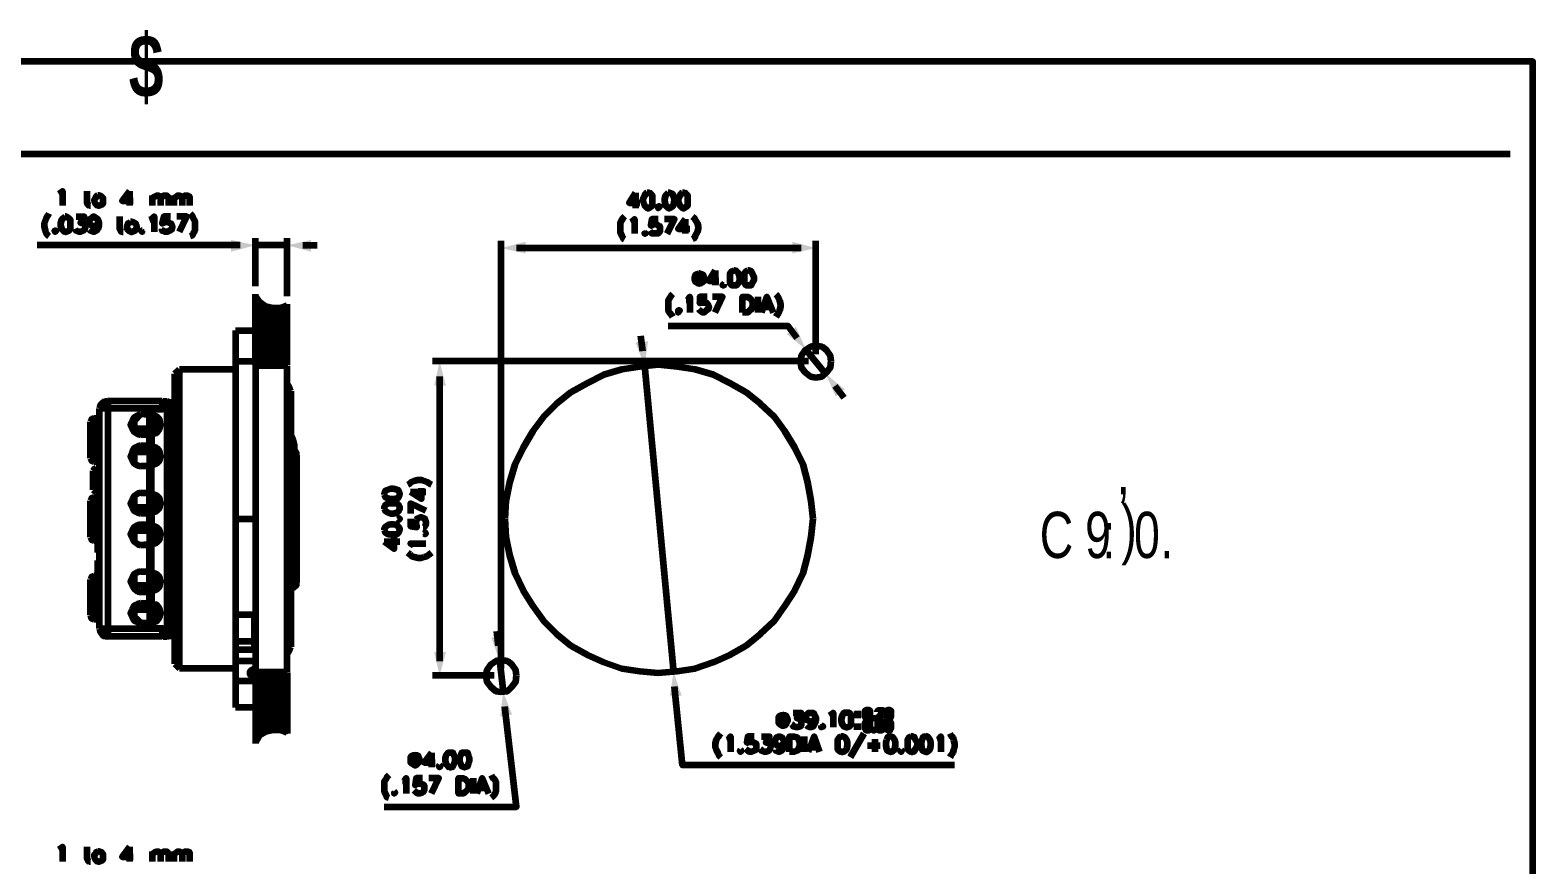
# Model space of a CAD drawing. Header units: inches. Extents: x 19 to 378, y -1 to 556.
# Drawn here: x 193.7 to 377.9, y 113.7 to 216.1 of the extents above; entities that cross this region are included whole.
import ezdxf

# ---------------------------------------------------------------- set-up
doc = ezdxf.new("R2010")
doc.units = ezdxf.units.IN
for name, color, linetype, lineweight in [('H', 7, 'CONTINUOUS', 100), ('P', 250, 'CONTINUOUS', 100), ('Text', 250, 'CONTINUOUS', 100)]:
    doc.layers.add(name, color=color, linetype=linetype, lineweight=lineweight)
doc.styles.get("Standard").update_dxf_attribs({"font": 'txt', "width": 0.75})

msp = doc.modelspace()

# ---------------------------------------------------------------- hatches: boundary and pattern name
at = {"layer": 'H', "linetype": 'CONTINUOUS'}
for points in [[(218.33, 190.33), (218.33, 188.89), (221.33, 189.67)], [(228.11, 188.89), (228.11, 190.33), (225.22, 189.67)], [(254.44, 188.67), (254.44, 190.11), (251.44, 189.33)], [(287.11, 190.11), (287.11, 188.67), (290, 189.33)], [(287.56, 179.67), (286.44, 178.78), (288.78, 176.89)], [(269.44, 177.89), (267.89, 177.78), (269, 174.89)], [(243.22, 172.44), (244.67, 172.44), (243.89, 175.44)], [(292.44, 171.11), (293.56, 172), (291.22, 173.89)], [(251.67, 141.78), (250.22, 141.56), (251.22, 138.78)], [(244.67, 139.78), (243.22, 139.78), (243.89, 136.89)], [(272.11, 134.33), (273.56, 134.44), (272.56, 137.33)], [(251.33, 131.89), (252.78, 132.11), (251.67, 134.89)]]:
    msp.add_hatch(color=0, dxfattribs=at).paths.add_polyline_path(points)

# ---------------------------------------------------------------- linework, layer by layer
at = {"layer": 'P', "color": 0, "linetype": 'CONTINUOUS'}
for points in [[(19, 30.89), (377.89, 30.89), (377.89, 212.22), (19, 212.22), (19, 30.89)], [(21.67, 200.89), (375.11, 200.89)], [(197.22, 196), (197.44, 196.11), (197.67, 196.33), (197.67, 194.56)], [(200.44, 195.78), (201, 195.78)], [(200.67, 196.33), (200.67, 194.89), (200.78, 194.67), (201, 194.56), (201.11, 194.56)], [(202, 195.78), (201.78, 195.67), (201.67, 195.44), (201.56, 195.22), (201.56, 195.11), (201.67, 194.78), (201.78, 194.67), (202, 194.56), (202.22, 194.56), (202.44, 194.67), (202.67, 194.78), (202.67, 195.11), (202.67, 195.22), (202.67, 195.44), (202.44, 195.67), (202.22, 195.78), (202, 195.78)], [(205.89, 196.33), (205, 195.11), (206.33, 195.11)], [(205.89, 196.33), (205.89, 194.56)], [(208.67, 195.78), (208.67, 194.56)], [(208.67, 195.44), (209, 195.67), (209.22, 195.78), (209.44, 195.78), (209.56, 195.67), (209.67, 195.44), (209.67, 194.56)], [(209.67, 195.44), (209.89, 195.67), (210.11, 195.78), (210.44, 195.78), (210.56, 195.67), (210.67, 195.44), (210.67, 194.56)], [(211.33, 195.78), (211.33, 194.56)], [(211.33, 195.44), (211.67, 195.67), (211.78, 195.78), (212, 195.78), (212.22, 195.67), (212.33, 195.44), (212.33, 194.56)], [(212.33, 195.44), (212.56, 195.67), (212.67, 195.78), (213, 195.78), (213.22, 195.67), (213.22, 195.44), (213.22, 194.56)], [(267.89, 196.11), (267.11, 194.89), (268.44, 194.89)], [(267.89, 196.11), (267.89, 194.22)], [(269.33, 196.11), (269.11, 196), (269, 195.78), (268.78, 195.33), (268.78, 195.11), (269, 194.56), (269.11, 194.44), (269.33, 194.22), (269.56, 194.22), (269.78, 194.44), (270, 194.56), (270, 195.11), (270, 195.33), (270, 195.78), (269.78, 196), (269.56, 196.11), (269.33, 196.11)], [(271.89, 196.11), (271.78, 196), (271.56, 195.78), (271.44, 195.33), (271.44, 195.11), (271.56, 194.56), (271.78, 194.44), (271.89, 194.22), (272.11, 194.22), (272.44, 194.44), (272.56, 194.56), (272.67, 195.11), (272.67, 195.33), (272.56, 195.78), (272.44, 196), (272.11, 196.11), (271.89, 196.11)], [(273.67, 196.11), (273.44, 196), (273.33, 195.78), (273.11, 195.33), (273.11, 195.11), (273.33, 194.56), (273.44, 194.44), (273.67, 194.22), (273.89, 194.22), (274.11, 194.44), (274.33, 194.56), (274.33, 195.11), (274.33, 195.33), (274.33, 195.78), (274.11, 196), (273.89, 196.11), (273.67, 196.11)], [(196, 193.56), (195.89, 193.33), (195.67, 193), (195.56, 192.67), (195.44, 192.33), (195.44, 192), (195.56, 191.44), (195.67, 191.11), (195.89, 190.89), (196, 190.78)], [(213.33, 193.56), (213.56, 193.33), (213.67, 193), (213.89, 192.67), (213.89, 192.33), (213.89, 192), (213.89, 191.44), (213.67, 191.11), (213.56, 190.89), (213.33, 190.78)], [(270.67, 194.44), (270.67, 194.44), (270.67, 194.22), (270.89, 194.44), (270.67, 194.44)], [(198, 193.22), (197.78, 193), (197.56, 192.78), (197.44, 192.33), (197.44, 192.11), (197.56, 191.67), (197.78, 191.44), (198, 191.33), (198.11, 191.33), (198.44, 191.44), (198.67, 191.67), (198.67, 192.11), (198.67, 192.33), (198.67, 192.78), (198.44, 193), (198.11, 193.22), (198, 193.22), (198, 193.22)], [(199.33, 193.22), (200.33, 193.22), (199.89, 192.44), (200.11, 192.44), (200.22, 192.33), (200.33, 192.33), (200.44, 192), (200.44, 191.78), (200.33, 191.56), (200.22, 191.44), (199.89, 191.33), (199.67, 191.33), (199.33, 191.44), (199.33, 191.44), (199.22, 191.67)], [(202.11, 192.56), (202, 192.33), (201.78, 192.11), (201.56, 192), (201.44, 192), (201.22, 192.11), (201, 192.33), (201, 192.56), (201, 192.67), (201, 192.89), (201.22, 193), (201.44, 193.22), (201.56, 193.22), (201.78, 193), (202, 192.89), (202.11, 192.56), (202.11, 192.11), (202, 191.67), (201.78, 191.44), (201.56, 191.33), (201.44, 191.33), (201.11, 191.44), (201, 191.56)], [(204.44, 192.56), (205, 192.56)], [(204.67, 193.22), (204.67, 191.67), (204.78, 191.44), (205, 191.33), (205.11, 191.33)], [(206, 192.56), (205.89, 192.44), (205.67, 192.33), (205.56, 192), (205.56, 191.78), (205.67, 191.56), (205.89, 191.44), (206, 191.33), (206.22, 191.33), (206.44, 191.44), (206.67, 191.56), (206.78, 191.78), (206.78, 192), (206.67, 192.33), (206.44, 192.44), (206.22, 192.56), (206, 192.56)], [(208.33, 192.78), (208.56, 192.89), (208.89, 193.22), (208.89, 191.33)], [(210.89, 193.22), (210.11, 193.22), (209.89, 192.33), (210.11, 192.44), (210.22, 192.56), (210.56, 192.56), (210.78, 192.44), (211, 192.33), (211.11, 192), (211.11, 191.78), (211, 191.56), (210.78, 191.44), (210.56, 191.33), (210.22, 191.33), (210.11, 191.44), (209.89, 191.44), (209.89, 191.67)], [(212, 191.33), (212.89, 193.22), (211.67, 193.22)], [(266.56, 193.22), (266.33, 193), (266.22, 192.78), (266, 192.44), (266, 192), (266, 191.67), (266, 191.22), (266.22, 190.89), (266.33, 190.56), (266.56, 190.44)], [(267.33, 192.56), (267.56, 192.67), (267.78, 192.89), (267.78, 191.11)], [(270.67, 192.89), (269.89, 192.89), (269.78, 192.11), (269.89, 192.11), (270.22, 192.33), (270.33, 192.33), (270.67, 192.11), (270.89, 192), (270.89, 191.78), (270.89, 191.56), (270.89, 191.33), (270.67, 191.11), (270.33, 191.11), (270.22, 191.11), (269.89, 191.11), (269.78, 191.22), (269.67, 191.44)], [(271.78, 191.11), (272.67, 192.89), (271.44, 192.89)], [(274, 192.89), (273.11, 191.67), (274.56, 191.67)], [(274, 192.89), (274, 191.11)], [(274.89, 193.22), (275.11, 193), (275.22, 192.78), (275.44, 192.44), (275.56, 192), (275.56, 191.67), (275.44, 191.22), (275.22, 190.89), (275.11, 190.56), (274.89, 190.44)], [(196.78, 191.44), (196.67, 191.44), (196.78, 191.33), (196.89, 191.44), (196.78, 191.44)], [(207.44, 191.44), (207.33, 191.44), (207.44, 191.33), (207.44, 191.44), (207.44, 191.44)], [(221.33, 184.67), (221.33, 190.56)], [(225.22, 183.44), (225.22, 190.56)], [(251.44, 137.78), (251.44, 190.22)], [(269, 191.22), (269, 191.11), (269, 191.11), (269.11, 191.11), (269, 191.22)], [(290, 176.33), (290, 190.22)], [(219.44, 189.67), (194.56, 189.67)], [(225.22, 189.67), (221.33, 189.67)], [(227.11, 189.67), (228.89, 189.67)], [(288.22, 189.33), (253.33, 189.33)], [(275.67, 186.22), (275.44, 186.11), (275.22, 186), (275.11, 185.67), (275.11, 185.44), (275.22, 185.22), (275.44, 185.11), (275.67, 185), (275.78, 185), (276, 185.11), (276.22, 185.22), (276.33, 185.44), (276.33, 185.67), (276.22, 186), (276, 186.11), (275.78, 186.22), (275.67, 186.22)], [(276.11, 186.44), (275.33, 184.78)], [(277.67, 186.56), (276.89, 185.33), (278.11, 185.33)], [(277.67, 186.56), (277.67, 184.78)], [(280, 186.56), (279.67, 186.44), (279.44, 186.22), (279.44, 185.78), (279.44, 185.44), (279.44, 185.11), (279.67, 184.78), (280, 184.78), (280.11, 184.78), (280.33, 184.78), (280.56, 185.11), (280.67, 185.44), (280.67, 185.78), (280.56, 186.22), (280.33, 186.44), (280.11, 186.56), (280, 186.56), (280, 186.56)], [(281.67, 186.56), (281.44, 186.44), (281.22, 186.22), (281.22, 185.78), (281.22, 185.44), (281.22, 185.11), (281.44, 184.78), (281.67, 184.78), (281.89, 184.78), (282.11, 184.78), (282.22, 185.11), (282.44, 185.44), (282.44, 185.78), (282.22, 186.22), (282.11, 186.44), (281.89, 186.56), (281.67, 186.56)], [(278.78, 184.89), (278.56, 184.78), (278.78, 184.78), (278.78, 184.78), (278.78, 184.89)], [(221.33, 175), (221.33, 183.67)], [(221.33, 183.44), (221.78, 182.78), (222.56, 182.22), (223.44, 182), (224.33, 182), (225.22, 182.33)], [(221.33, 182.56), (221.67, 182.89)], [(221.33, 181.67), (222.11, 182.44)], [(225.22, 175), (225.22, 182.44)], [(272.44, 183.67), (272.33, 183.56), (272.11, 183.22), (271.89, 182.89), (271.89, 182.44), (271.89, 182.11), (271.89, 181.67), (272.11, 181.33), (272.33, 181.11), (272.44, 180.89)], [(274.11, 183), (274.33, 183), (274.56, 183.33), (274.56, 181.44)], [(276.67, 183.33), (275.78, 183.33), (275.78, 182.56), (275.78, 182.67), (276.11, 182.67), (276.33, 182.67), (276.56, 182.67), (276.78, 182.44), (276.89, 182.11), (276.89, 182), (276.78, 181.78), (276.56, 181.67), (276.33, 181.44), (276.11, 181.44), (275.78, 181.67), (275.78, 181.67), (275.67, 181.78)], [(277.67, 181.44), (278.56, 183.33), (277.33, 183.33)], [(281, 181.44), (281, 183.33), (281.67, 183.33), (281.89, 183.22), (282.11, 183), (282.11, 182.89), (282.22, 182.67), (282.22, 182.11), (282.11, 182), (282.11, 181.78), (281.89, 181.67), (281.67, 181.44), (281, 181.44)], [(282.89, 183.33), (282.89, 181.44)], [(283.33, 181.44), (284, 183.33), (284.78, 181.44)], [(285.11, 183.67), (285.22, 183.56), (285.44, 183.22), (285.56, 182.89), (285.67, 182.44), (285.67, 182.11), (285.56, 181.67), (285.44, 181.33), (285.22, 181.11), (285.11, 180.89)], [(221.33, 178.33), (225.22, 182.22)], [(221.33, 180.89), (222.67, 182.22)], [(221.33, 179.11), (224.11, 182)], [(221.33, 180), (223.33, 182)], [(221.33, 177.44), (225.22, 181.44)], [(221.33, 176.56), (225.22, 180.56)], [(273.11, 181.67), (273.11, 181.67), (273.11, 181.44), (273.33, 181.67), (273.11, 181.67)], [(283.56, 182.11), (284.44, 182.11)], [(218.89, 179.22), (218.89, 133)], [(218.89, 179.22), (221.33, 179.22)], [(221.33, 175.67), (225.22, 179.67)], [(221.33, 179.22), (221.33, 133)], [(221.33, 175), (225.22, 178.78)], [(271.89, 179.78), (286.56, 179.78), (287.67, 178.33)], [(222.22, 175), (225.22, 178)], [(223, 175), (225.22, 177.11)], [(268.78, 176.67), (268.56, 178.56)], [(291.89, 175.44), (291.78, 176.11), (291.33, 176.78), (290.78, 177.22), (290, 177.33), (289.33, 177.22), (288.67, 176.78), (288.22, 176.11), (288.11, 175.44), (288.22, 174.67), (288.67, 174.11), (289.33, 173.56), (290, 173.44), (290.78, 173.56), (291.33, 174.11), (291.78, 174.67), (291.89, 175.44)], [(291.22, 173.89), (288.78, 176.89)], [(218.89, 175.44), (221.33, 175.44)], [(221.33, 175), (225.22, 175)], [(223.89, 175), (225.22, 176.22)], [(224.78, 175), (225.22, 175.44)], [(289.11, 175.44), (243, 175.44)], [(289.67, 156.11), (289.44, 158.33), (289, 160.56), (288.44, 162.78), (287.44, 164.89), (286.22, 166.89), (284.89, 168.67), (283.22, 170.22), (281.44, 171.67), (279.44, 172.78), (277.44, 173.78), (275.22, 174.44), (273, 174.78), (270.67, 175), (268.44, 174.78), (266.22, 174.44), (264, 173.78), (262, 172.78), (260, 171.67), (258.22, 170.22), (256.67, 168.67), (255.33, 166.89), (254.11, 164.89), (253.11, 162.78), (252.44, 160.56), (252, 158.33), (251.89, 156.11), (252, 153.89), (252.44, 151.67), (253.11, 149.44), (254.11, 147.33), (255.33, 145.44), (256.67, 143.56), (258.22, 142), (260, 140.56), (262, 139.44), (264, 138.56), (266.22, 137.78), (268.44, 137.44), (270.67, 137.22), (273, 137.44), (275.22, 137.78), (277.44, 138.56), (279.44, 139.44), (281.44, 140.56), (283.22, 142), (284.89, 143.56), (286.22, 145.44), (287.44, 147.33), (288.44, 149.44), (289, 151.67), (289.44, 153.89), (289.67, 156.11)], [(211.44, 173.89), (212, 174.44)], [(211.44, 138.33), (211.44, 173.89)], [(212, 137.78), (212, 174.44)], [(218.89, 174.44), (212, 174.44)], [(225.22, 174.89), (221.33, 174.89)], [(225.22, 137.33), (225.22, 174.89)], [(243.89, 173.56), (243.89, 138.67)], [(269, 174.89), (272.56, 137.33)], [(225.67, 171.78), (225.44, 172.33), (225.22, 172.67)], [(225.67, 171.78), (225.67, 140.44)], [(292.33, 172.44), (293.44, 171)], [(203.22, 170.56), (202.67, 170.44), (202.33, 170.11), (202.22, 169.67)], [(202.22, 142.67), (202.22, 169.67)], [(209.89, 169.67), (202.22, 169.67)], [(203.22, 170.56), (203.22, 141.67)], [(209.89, 170.56), (203.22, 170.56)], [(208.33, 169), (208.33, 169.67)], [(208.89, 169.56), (208.56, 169.22)], [(209, 169.56), (208.89, 169.67)], [(208.89, 169.56), (210, 169.56)], [(209.89, 170.56), (209.89, 169.56)], [(209.89, 170.44), (210, 170.44)], [(209.89, 169.56), (209.89, 169.67)], [(210, 169.56), (210, 170.56)], [(210, 170.56), (210.44, 170.56)], [(210, 169.67), (211, 169.67)], [(211, 170.11), (210.78, 170.44), (210.44, 170.56)], [(210.44, 170.56), (210.44, 141.67)], [(210.78, 170.44), (211.44, 170.44)], [(210.89, 170.44), (211.44, 170.44)], [(211, 170.11), (211, 142.22)], [(211, 170.11), (211.44, 170.11)], [(201.56, 168.44), (201.22, 168.33), (201.11, 168)], [(201.11, 163.56), (201.11, 168)], [(201.56, 163.11), (201.56, 168.44)], [(202.22, 168.44), (201.56, 168.44)], [(207.33, 169), (206.89, 168.78), (206.44, 168.56), (206.22, 168.11), (206, 167.67), (206.22, 167.22), (206.44, 166.78), (206.89, 166.56), (207.33, 166.44)], [(207.33, 169), (206.44, 168.11)], [(206.44, 168.56), (206.44, 166.78)], [(207.33, 169), (208.56, 168.89)], [(208.33, 169), (207.33, 169)], [(208.33, 167.22), (208.33, 168.89)], [(208.33, 168.89), (208.56, 168.89)], [(208.56, 168.78), (208.56, 169.22)], [(208.56, 166.56), (209.22, 166.67), (209.56, 167.11), (209.67, 167.67), (209.56, 168.33), (209.22, 168.67), (208.56, 168.78)], [(209, 167.22), (209, 168.78)], [(209.22, 168.67), (209.22, 167.22)], [(209.33, 168.56), (209.33, 166.89)], [(211, 168), (211.44, 168)], [(225.67, 168.22), (225.67, 168.22)], [(225.67, 168.22), (225.67, 168.22)], [(225.67, 168.11), (225.67, 168.22)], [(225.67, 168.11), (225.67, 168.22), (225.67, 168.22)], [(225.67, 168.11), (225.78, 168.11)], [(225.67, 168.11), (225.67, 162.33)], [(206.44, 167.22), (209.33, 167.22)], [(208.33, 166.44), (207.33, 166.44)], [(208.33, 165.11), (208.33, 166.44)], [(208.56, 167.22), (208.56, 164.33)], [(209.33, 167.56), (209.67, 167.56)], [(211.44, 167.44), (211, 167.44)], [(225.67, 166.33), (225.89, 165.89)], [(225.89, 163.89), (226.11, 164.44), (226.11, 165.11), (225.89, 165.89)], [(225.89, 165.89), (225.89, 163.89)], [(207.33, 165.11), (206.89, 165), (206.44, 164.78), (206.22, 164.33), (206, 163.78), (206.22, 163.33), (206.44, 162.89), (206.89, 162.67), (207.33, 162.56)], [(206.44, 164.78), (206.44, 162.89)], [(206.44, 164.33), (209.33, 164.33)], [(207.33, 165.11), (208.33, 165.11)], [(208.33, 164.33), (208.33, 162.67)], [(208.56, 162.67), (209.22, 162.89), (209.56, 163.22), (209.67, 163.78), (209.56, 164.44), (209.22, 164.78), (208.56, 165)], [(209, 164.33), (209, 162.78)], [(209.22, 164.33), (209.22, 162.89)], [(209.33, 164.67), (209.33, 163)], [(209.33, 164), (209.67, 164)], [(211, 164.33), (211.44, 164.33)], [(226.33, 163.89), (226.33, 164.22), (226.11, 164.56)], [(201.11, 163.56), (201.22, 163.22), (201.56, 163.11)], [(201.78, 162.33), (201.56, 162.22), (201.44, 162)], [(202.22, 163.11), (201.56, 163.11)], [(201.78, 162.33), (202.22, 162.33)], [(201.78, 162.33), (201.78, 159.44)], [(208.33, 162.56), (207.33, 162.56)], [(208.56, 162.56), (207.33, 162.56)], [(208.33, 162.67), (208.56, 162.67)], [(208.33, 159.33), (208.33, 162.56)], [(208.56, 159.22), (208.56, 162.67)], [(225.89, 163.89), (225.67, 163.44)], [(225.67, 162.89), (225.67, 162.89), (225.67, 162.89)], [(225.67, 162.78), (225.67, 162.67), (225.67, 162.67)], [(225.67, 162.33), (225.67, 162.33), (225.67, 162.33)], [(225.67, 162.33), (225.67, 147.56)], [(226.33, 163.56), (225.78, 163.56)], [(226.33, 163.89), (226.33, 148.33)], [(201.44, 162), (202.22, 162)], [(201.44, 159.67), (201.44, 162)], [(208.33, 161.78), (208.56, 161.78)], [(208.56, 161.33), (208.33, 161.33)], [(208.56, 160.44), (208.33, 160.44)], [(226.33, 160.56), (226.33, 161), (226, 161.33), (225.67, 161.33)], [(225.67, 161.33), (225.67, 161.33)], [(225.78, 161.11), (225.67, 161.11)], [(225.67, 161.11), (225.67, 161.11)], [(226.33, 160.67), (226.33, 160.78), (226.33, 160.78), (226.33, 160.89), (226.22, 160.89), (226.22, 160.89), (226.22, 160.89), (226.22, 161), (226.11, 161), (226, 161.11), (225.89, 161.11), (225.89, 161.11), (225.78, 161.11)], [(225.78, 161.11), (225.89, 161.11)], [(226.33, 160.56), (226.33, 160.67)], [(240, 160.33), (240.22, 160.44), (240.44, 160.67), (240.78, 160.78), (241.22, 160.89), (241.67, 160.89), (242, 160.78), (242.33, 160.67), (242.67, 160.44), (242.89, 160.33)], [(201.56, 158.78), (201.22, 158.67), (201.11, 158.33)], [(201.44, 159.67), (201.56, 159.56), (201.78, 159.44)], [(201.44, 159.67), (202.22, 159.67)], [(202.22, 158.78), (201.56, 158.78)], [(201.56, 153.44), (201.56, 158.78)], [(201.78, 159.44), (202.22, 159.44)], [(207.33, 159.33), (206.89, 159.22), (206.44, 158.89), (206.22, 158.44), (206, 158), (206.22, 157.56), (206.44, 157.11), (206.89, 156.89), (207.33, 156.78)], [(206.44, 159), (206.44, 157.11)], [(207.33, 159.33), (208.56, 159.33)], [(207.33, 159.33), (208.33, 159.33)], [(208.56, 160.11), (208.33, 160.11)], [(208.33, 159.22), (208.56, 159.22)], [(208.33, 157.56), (208.33, 159.22)], [(208.56, 156.89), (209.22, 157.11), (209.56, 157.44), (209.67, 158), (209.56, 158.67), (209.22, 159), (208.56, 159.22)], [(209, 157.56), (209, 159.11)], [(209.22, 159), (209.22, 157.56)], [(209.33, 158.89), (209.33, 157.22)], [(211, 159.56), (211.44, 159.56)], [(237.11, 159.11), (237.22, 158.78), (237.56, 158.67), (237.89, 158.56), (238.22, 158.56), (238.67, 158.67), (238.89, 158.78), (239, 159.11), (239, 159.22), (238.89, 159.56), (238.67, 159.67), (238.22, 159.78), (237.89, 159.78), (237.56, 159.67), (237.22, 159.56), (237.11, 159.22), (237.11, 159.11)], [(240.33, 159.44), (241.67, 158.56), (241.67, 159.89)], [(240.33, 159.44), (242.22, 159.44)], [(201.11, 153.89), (201.11, 158.33)], [(206.44, 157.56), (209.33, 157.56)], [(208.33, 156.78), (207.33, 156.78)], [(208.33, 155.44), (208.33, 156.78)], [(208.56, 157.56), (208.56, 154.67)], [(209.33, 157.89), (209.67, 157.89)], [(225.78, 157), (225.67, 157)], [(225.67, 157), (225.67, 157)], [(226.33, 156.33), (226.33, 156.67), (226.33, 156.67), (226.33, 156.78), (226.22, 156.78), (226.22, 156.78), (226.22, 156.78), (226.22, 156.89), (226.11, 156.89), (226.11, 156.89), (226, 156.89), (226, 157), (225.78, 157)], [(225.78, 157), (225.89, 157)], [(237.11, 157.33), (237.22, 157.11), (237.56, 156.89), (237.89, 156.78), (238.22, 156.78), (238.67, 156.89), (238.89, 157.11), (239, 157.33), (239, 157.56), (238.89, 157.78), (238.67, 158), (238.22, 158), (237.89, 158), (237.56, 158), (237.22, 157.78), (237.11, 157.56), (237.11, 157.33)], [(242.22, 157.11), (240.33, 158), (240.33, 156.78)], [(207.33, 155.44), (206.89, 155.33), (206.44, 155.11), (206.22, 154.67), (206, 154.22), (206.22, 153.78), (206.44, 153.33), (206.89, 153), (207.33, 152.89)], [(206.44, 155.11), (206.44, 153.22)], [(207.33, 155.44), (208.33, 155.44)], [(208.56, 153), (209.22, 153.22), (209.56, 153.56), (209.67, 154.22), (209.56, 154.78), (209.22, 155.11), (208.56, 155.33)], [(209.33, 155), (209.33, 153.33)], [(218.89, 156.11), (221.33, 156.11)], [(225.78, 155.11), (225.67, 155.11)], [(225.67, 155.11), (225.67, 155.11)], [(226.33, 155.78), (226.33, 155.56), (226.33, 155.56), (226.33, 155.44), (226.22, 155.44), (226.22, 155.33), (226.22, 155.33), (226.22, 155.33), (226.11, 155.33), (226.11, 155.22), (226, 155.22), (225.89, 155.11), (225.78, 155.11)], [(225.78, 155.11), (225.89, 155.11)], [(237.11, 154.78), (237.22, 154.44), (237.56, 154.22), (237.89, 154.22), (238.22, 154.22), (238.67, 154.22), (238.89, 154.44), (239, 154.78), (239, 154.89), (238.89, 155.11), (238.67, 155.33), (238.22, 155.44), (237.89, 155.44), (237.56, 155.33), (237.22, 155.11), (237.11, 154.89), (237.11, 154.78)], [(238.78, 156.11), (238.89, 156), (239, 156.11), (238.89, 156.22), (238.78, 156.11)], [(240.33, 156.11), (240.33, 155.22), (241.11, 155.11), (241.11, 155.22), (241, 155.56), (241, 155.78), (241.11, 156), (241.22, 156.22), (241.56, 156.33), (241.67, 156.33), (242, 156.22), (242.11, 156), (242.22, 155.78), (242.22, 155.56), (242.11, 155.22), (242, 155.11), (241.89, 155.11)], [(201.11, 153.89), (201.22, 153.56), (201.56, 153.44)], [(202.22, 153.44), (201.56, 153.44)], [(202, 152), (202, 153.44)], [(202.22, 153.22), (202, 153.22)], [(206.44, 154.67), (209.33, 154.67)], [(208.56, 153), (207.33, 152.89)], [(208.33, 152.89), (207.33, 152.89)], [(208.33, 154.67), (208.33, 153)], [(208.33, 153), (208.56, 153)], [(208.33, 149.67), (208.33, 152.89)], [(208.56, 149.56), (208.56, 153)], [(209, 154.67), (209, 153.11)], [(209.22, 154.67), (209.22, 153.22)], [(209.33, 154.33), (209.67, 154.33)], [(237.11, 153.33), (238.33, 152.44), (238.33, 153.78)], [(237.11, 153.33), (239, 153.33)], [(240.78, 152.67), (240.67, 152.89), (240.33, 153.11), (242.22, 153.11)], [(242, 154.33), (242.11, 154.22), (242.22, 154.33), (242.11, 154.44), (242, 154.33)], [(202.22, 152), (202, 152)], [(208.33, 152.22), (208.56, 152.22)], [(208.56, 151.78), (208.33, 151.78)], [(211, 152.67), (211.44, 152.67)], [(225.67, 150.89), (226, 151), (226.33, 151.22), (226.33, 151.67)], [(225.78, 151.11), (225.67, 151.11)], [(225.67, 151.11), (225.67, 151.11)], [(226.33, 151.67), (226.33, 151.44), (226.33, 151.44), (226.33, 151.33), (226.22, 151.33), (226.22, 151.33), (226.22, 151.33), (226.22, 151.22), (226, 151.22), (226, 151.11), (225.89, 151.11), (225.89, 151.11), (225.78, 151.11)], [(225.78, 151.11), (225.89, 151.11)], [(226.33, 151.67), (226.33, 151.67)], [(240, 152), (240.22, 151.78), (240.44, 151.56), (240.78, 151.44), (241.22, 151.33), (241.67, 151.33), (242, 151.44), (242.33, 151.56), (242.67, 151.78), (242.89, 152)], [(202.22, 151), (202, 151)], [(202, 149.11), (202, 151)], [(207.33, 149.67), (206.89, 149.56), (206.44, 149.33), (206.22, 148.89), (206, 148.44), (206.22, 148), (206.44, 147.56), (206.89, 147.22), (207.33, 147.11)], [(206.44, 149.33), (206.44, 147.44)], [(207.33, 149.67), (208.56, 149.67)], [(207.33, 149.67), (208.33, 149.67)], [(208.56, 150.89), (208.33, 150.89)], [(208.56, 150.44), (208.33, 150.44)], [(208.33, 149.56), (208.56, 149.56)], [(208.33, 148), (208.33, 149.56)], [(208.56, 147.22), (209.22, 147.44), (209.56, 147.78), (209.67, 148.44), (209.56, 149), (209.22, 149.33), (208.56, 149.56)], [(209, 148), (209, 149.44)], [(209.22, 149.33), (209.22, 148)], [(209.33, 149.22), (209.33, 147.56)], [(225.67, 150.89), (225.67, 150.89)], [(201.56, 149.11), (201.22, 149), (201.11, 148.67)], [(201.11, 144.33), (201.11, 148.67)], [(202.22, 149.11), (201.56, 149.11)], [(201.56, 143.78), (201.56, 149.11)], [(206.44, 148), (209.33, 148)], [(208.56, 148), (208.56, 145)], [(209.33, 148.33), (209.67, 148.33)], [(211, 148), (211.44, 148)], [(226.33, 148.67), (225.67, 148.67)], [(225.67, 147.56), (226, 147.67), (226.33, 148), (226.33, 148.33)], [(225.67, 147.56), (225.67, 147.56)], [(207.33, 145.78), (206.89, 145.67), (206.44, 145.44), (206.22, 145), (206, 144.56), (206.22, 144.11), (206.44, 143.67), (206.89, 143.44), (207.33, 143.33)], [(208.33, 147.11), (207.33, 147.11)], [(207.33, 145.78), (208.33, 145.78)], [(208.33, 145.78), (208.33, 147.11)], [(208.56, 143.44), (209.22, 143.56), (209.56, 144), (209.67, 144.56), (209.56, 145.11), (209.22, 145.56), (208.56, 145.67)], [(201.11, 144.33), (201.22, 143.89), (201.56, 143.78)], [(202.22, 143.78), (201.56, 143.78)], [(202, 143.44), (202, 143.78)], [(206.44, 145.44), (206.44, 143.67)], [(206.44, 145), (209.33, 145)], [(206.44, 144.11), (207.33, 143.33)], [(208.33, 145), (208.33, 143.44)], [(209, 145), (209, 143.44)], [(209.22, 145), (209.22, 143.56)], [(209.33, 145.44), (209.33, 143.67)], [(209.33, 144.67), (209.67, 144.67)], [(211.44, 144.78), (211, 144.78)], [(211, 144.33), (211.44, 144.33)], [(221.33, 144.33), (218.89, 144.33)], [(221.22, 140.11), (221.22, 144.33)], [(202.22, 143.44), (202, 143.44)], [(202.22, 142.67), (202.33, 142.22), (202.67, 141.78), (203.22, 141.67)], [(202.22, 142.67), (209.89, 142.67)], [(208.33, 143.33), (207.33, 143.33)], [(208.56, 143.33), (207.33, 143.33)], [(208.33, 143.44), (208.56, 143.44)], [(208.33, 142.67), (208.33, 143.33)], [(208.56, 143), (208.56, 143.44)], [(208.56, 143), (208.89, 142.67)], [(208.89, 142.67), (209, 142.67)], [(210, 142.67), (208.89, 142.67)], [(209.89, 142.67), (209.89, 142.67)], [(209.89, 142.67), (209.89, 141.67)], [(210, 142.67), (211, 142.67)], [(210, 141.67), (210, 142.67)], [(210.44, 141.67), (210.78, 141.78), (211, 142.22)], [(211, 143.44), (211.44, 143.44)], [(211, 142.56), (211.44, 142.56)], [(251.11, 140.56), (250.89, 142.33)], [(209.89, 141.67), (203.22, 141.67)], [(210, 141.78), (209.89, 141.78)], [(210, 141.67), (210.44, 141.67)], [(210.78, 141.78), (211.44, 141.78)], [(218.89, 141.11), (221.22, 141.11)], [(218.89, 140.11), (221.22, 140.11)], [(225.22, 139.56), (225.44, 139.89), (225.67, 140.44)], [(211.44, 138.33), (212, 137.78)], [(221.33, 138.67), (218.89, 138.67)], [(253.33, 136.89), (253.22, 137.56), (252.78, 138.22), (252.22, 138.67), (251.44, 138.78), (250.78, 138.67), (250.11, 138.22), (249.67, 137.56), (249.56, 136.89), (249.67, 136.11), (250.11, 135.56), (250.78, 135), (251.44, 134.89), (252.22, 135), (252.78, 135.56), (253.22, 136.11), (253.33, 136.89)], [(251.22, 138.78), (251.67, 134.89)], [(218.89, 137.78), (212, 137.78)], [(220.67, 137.22), (220.67, 137.44), (220.78, 137.44), (220.78, 137.44), (220.78, 137.44), (220.78, 137.56), (221, 137.56), (221, 137.67), (221.11, 137.67)], [(220.67, 137.11), (220.67, 137.22)], [(221.11, 136.78), (221.11, 136.78), (221, 136.78), (220.89, 136.78), (220.89, 136.89), (220.78, 136.89), (220.78, 137), (220.67, 137), (220.67, 137.11)], [(221.11, 137.67), (221.33, 137.67)], [(221.11, 136.78), (221.11, 137.67)], [(221.11, 136.78), (221.22, 136.78)], [(221.11, 136.78), (221.33, 136.78)], [(225.22, 137.33), (221.33, 137.33)], [(221.33, 137.22), (221.33, 128.56)], [(221.33, 137.22), (225.22, 137.22)], [(221.33, 136.56), (222, 137.22)], [(221.33, 135.67), (222.89, 137.22)], [(221.33, 134.78), (223.78, 137.22)], [(221.33, 134), (224.67, 137.22)], [(221.33, 133.11), (225.22, 137.11)], [(225.22, 137.22), (225.22, 129.78)], [(250.56, 136.89), (243, 136.89)], [(221.33, 136.22), (218.89, 136.22)], [(221.33, 132.33), (225.22, 136.22)], [(221.33, 131.44), (225.22, 135.33)], [(221.33, 130.67), (225.22, 134.56)], [(307, 125.89), (273.67, 125.89), (272.67, 135.56)], [(221.33, 133), (218.89, 133)], [(221.33, 129.78), (225.22, 133.67)], [(222.11, 129.78), (225.22, 132.89)], [(237.11, 120.78), (253.33, 120.78), (251.89, 133.11)], [(296.33, 132.67), (296.11, 132.67), (296, 132.56), (296, 132.22), (296, 132.11), (296, 131.89), (296.11, 131.67), (296.33, 131.67), (296.33, 131.67), (296.56, 131.67), (296.67, 131.89), (296.67, 132.11), (296.67, 132.22), (296.67, 132.56), (296.56, 132.67), (296.33, 132.67)], [(297.56, 132.44), (297.56, 132.56), (297.67, 132.67), (297.67, 132.67), (298.11, 132.67), (298.22, 132.67), (298.22, 132.33), (298, 132.22), (297.56, 131.67), (298.22, 131.67)], [(298.89, 132.67), (298.78, 132.67), (298.56, 132.56), (298.56, 131.89), (298.78, 131.67), (298.89, 131.67), (299, 131.67), (299.11, 131.67), (299.22, 131.89), (299.22, 132.56), (299.11, 132.67), (298.89, 132.67)], [(223.56, 130.22), (225.22, 132)], [(224.33, 130.22), (225.22, 131.11)], [(285.78, 132), (285.67, 132), (285.44, 131.78), (285.44, 131.44), (285.44, 131.33), (285.44, 131.11), (285.67, 130.89), (285.78, 130.78), (286.11, 130.78), (286.33, 130.89), (286.44, 131.11), (286.56, 131.33), (286.56, 131.44), (286.44, 131.78), (286.33, 132), (286.11, 132), (285.78, 132)], [(286.33, 132.33), (285.56, 130.56)], [(287.22, 132.33), (288.22, 132.33), (287.67, 131.67), (287.89, 131.67), (288.11, 131.56), (288.22, 131.44), (288.22, 131.22), (288.22, 131.11), (288.22, 130.78), (288.11, 130.67), (287.78, 130.56), (287.56, 130.56), (287.22, 130.67), (287.22, 130.78), (287, 130.89)], [(290, 131.78), (289.78, 131.44), (289.67, 131.33), (289.44, 131.22), (289.33, 131.22), (289.11, 131.33), (288.89, 131.44), (288.78, 131.78), (288.78, 131.89), (288.89, 132.11), (289.11, 132.33), (289.33, 132.33), (289.44, 132.33), (289.67, 132.33), (289.78, 132.11), (290, 131.78), (290, 131.33), (289.78, 130.89), (289.67, 130.67), (289.44, 130.56), (289.22, 130.56), (289, 130.67), (288.89, 130.78)], [(291.67, 132), (291.89, 132.11), (292.11, 132.33), (292.11, 130.56)], [(293.67, 132.33), (293.44, 132.33), (293.22, 132), (293.11, 131.56), (293.11, 131.33), (293.22, 130.89), (293.44, 130.67), (293.67, 130.56), (293.89, 130.56), (294.11, 130.67), (294.33, 130.89), (294.33, 131.33), (294.33, 131.56), (294.33, 132), (294.11, 132.33), (293.89, 132.33), (293.67, 132.33), (293.67, 132.33)], [(294.67, 132.11), (295.56, 132.11)], [(295.11, 132.56), (295.11, 131.67)], [(296.33, 131.33), (296.11, 131.22), (296, 131.11), (296, 130.78), (296, 130.67), (296, 130.44), (296.11, 130.22), (296.56, 130.22), (296.67, 130.44), (296.67, 130.67), (296.67, 130.78), (296.67, 131.11), (296.56, 131.22), (296.33, 131.33), (296.33, 131.33)], [(297.11, 131.78), (297, 131.67), (297.11, 131.67), (297.22, 131.67), (297.11, 131.78)], [(297.89, 131.33), (297.67, 131.22), (297.56, 131.11), (297.56, 130.78), (297.56, 130.67), (297.56, 130.44), (297.67, 130.22), (298.11, 130.22), (298.22, 130.44), (298.22, 130.67), (298.22, 130.78), (298.22, 131.11), (298.11, 131.22), (297.89, 131.33), (297.89, 131.33)], [(298.89, 131.33), (298.78, 131.22), (298.56, 131.11), (298.56, 130.44), (298.78, 130.22), (299.11, 130.22), (299.22, 130.44), (299.22, 131.11), (299.11, 131.22), (299, 131.33), (298.89, 131.33)], [(225.22, 129.89), (224.33, 130.22), (223.44, 130.22), (222.56, 130), (221.78, 129.56), (221.33, 128.78)], [(225, 130), (225.22, 130.22)], [(278.33, 129.78), (278.11, 129.56), (278, 129.33), (277.78, 129), (277.67, 128.56), (277.67, 128.11), (277.78, 127.78), (278, 127.44), (278.11, 127.11), (278.33, 126.89)], [(279.11, 129), (279.33, 129.11), (279.56, 129.44), (279.56, 127.56)], [(282.44, 129.44), (281.67, 129.44), (281.56, 128.67), (281.67, 128.67), (281.89, 128.78), (282.11, 128.78), (282.44, 128.67), (282.67, 128.56), (282.67, 128.22), (282.67, 128.11), (282.67, 127.78), (282.44, 127.67), (282.11, 127.56), (281.89, 127.56), (281.67, 127.67), (281.56, 127.78), (281.44, 127.89)], [(283.33, 129.44), (284.33, 129.44), (283.89, 128.67), (284, 128.67), (284.22, 128.67), (284.33, 128.56), (284.44, 128.22), (284.44, 128.11), (284.33, 127.78), (284.22, 127.67), (283.89, 127.56), (283.67, 127.56), (283.33, 127.67), (283.33, 127.78), (283.22, 127.89)], [(286.11, 128.78), (286, 128.56), (285.78, 128.33), (285.56, 128.22), (285.44, 128.22), (285.22, 128.33), (285.11, 128.56), (284.89, 128.78), (284.89, 128.89), (285.11, 129.11), (285.22, 129.33), (285.44, 129.44), (285.56, 129.44), (285.78, 129.33), (286, 129.11), (286.11, 128.78), (286.11, 128.33), (286, 127.89), (285.78, 127.67), (285.56, 127.56), (285.44, 127.56), (285.11, 127.67), (285.11, 127.78)], [(286.78, 127.56), (286.78, 129.44), (287.33, 129.44), (287.67, 129.33), (287.89, 129.11), (287.89, 129), (288, 128.67), (288, 128.22), (287.89, 128), (287.89, 127.78), (287.67, 127.67), (287.33, 127.56), (286.78, 127.56)], [(288.56, 129.44), (288.56, 127.56)], [(289.11, 127.56), (289.78, 129.44), (290.44, 127.56)], [(290.67, 130.78), (290.67, 130.67), (290.67, 130.56), (290.89, 130.67), (290.67, 130.78)], [(293.11, 129.44), (292.89, 129.33), (292.67, 129), (292.67, 128.67), (292.67, 128.33), (292.67, 127.89), (292.89, 127.67), (293.11, 127.56), (293.33, 127.56), (293.56, 127.67), (293.78, 127.89), (293.89, 128.33), (293.89, 128.67), (293.78, 129), (293.56, 129.33), (293.33, 129.44), (293.11, 129.44), (293.11, 129.44)], [(295.89, 129.78), (294.22, 126.89)], [(294.67, 130.67), (295.56, 130.67)], [(297.11, 130.22), (297, 130.22), (297.22, 130.22), (297.11, 130.22)], [(297.22, 129.11), (297.22, 127.56)], [(299.11, 129.44), (298.78, 129.33), (298.67, 129), (298.56, 128.67), (298.56, 128.33), (298.67, 127.89), (298.78, 127.67), (299.11, 127.56), (299.22, 127.56), (299.44, 127.67), (299.67, 127.89), (299.78, 128.33), (299.78, 128.67), (299.67, 129), (299.44, 129.33), (299.22, 129.44), (299.11, 129.44), (299.11, 129.44)], [(301.67, 129.44), (301.44, 129.33), (301.22, 129), (301.22, 128.67), (301.22, 128.33), (301.22, 127.89), (301.44, 127.67), (301.67, 127.56), (301.89, 127.56), (302.11, 127.67), (302.22, 127.89), (302.44, 128.33), (302.44, 128.67), (302.22, 129), (302.11, 129.33), (301.89, 129.44), (301.67, 129.44), (301.67, 129.44)], [(303.44, 129.44), (303.11, 129.33), (303, 129), (302.89, 128.67), (302.89, 128.33), (303, 127.89), (303.11, 127.67), (303.44, 127.56), (303.67, 127.56), (303.78, 127.67), (304, 127.89), (304.11, 128.33), (304.11, 128.67), (304, 129), (303.78, 129.33), (303.67, 129.44), (303.44, 129.44), (303.44, 129.44)], [(304.89, 129), (305.11, 129.11), (305.33, 129.44), (305.33, 127.56)], [(306.44, 129.78), (306.56, 129.56), (306.78, 129.33), (306.89, 129), (307, 128.56), (307, 128.11), (306.89, 127.78), (306.78, 127.44), (306.56, 127.11), (306.44, 126.89)], [(221.33, 128.89), (221.33, 128.89)], [(240.78, 127.11), (240.56, 127.11), (240.33, 126.89), (240.33, 126.67), (240.33, 126.44), (240.33, 126.22), (240.56, 126.11), (240.78, 125.89), (241, 125.89), (241.22, 126.11), (241.33, 126.22), (241.44, 126.44), (241.44, 126.67), (241.33, 126.89), (241.22, 127.11), (241, 127.11), (240.78, 127.11)], [(241.22, 127.44), (240.56, 125.67)], [(242.89, 127.44), (242, 126.22), (243.33, 126.22)], [(242.89, 127.44), (242.89, 125.67)], [(245.11, 127.44), (244.89, 127.44), (244.67, 127.11), (244.56, 126.78), (244.56, 126.44), (244.67, 126.11), (244.89, 125.78), (245.11, 125.67), (245.33, 125.67), (245.56, 125.78), (245.67, 126.11), (245.78, 126.44), (245.78, 126.78), (245.67, 127.11), (245.56, 127.44), (245.33, 127.44), (245.11, 127.44)], [(246.89, 127.44), (246.56, 127.44), (246.44, 127.11), (246.33, 126.78), (246.33, 126.44), (246.44, 126.11), (246.56, 125.78), (246.89, 125.67), (247, 125.67), (247.33, 125.78), (247.44, 126.11), (247.56, 126.44), (247.56, 126.78), (247.44, 127.11), (247.33, 127.44), (247, 127.44), (246.89, 127.44)], [(280.78, 127.78), (280.67, 127.67), (280.78, 127.56), (280.89, 127.67), (280.78, 127.78)], [(289.33, 128.11), (290.11, 128.11)], [(296.33, 128.33), (297.89, 128.33)], [(300.44, 127.78), (300.33, 127.67), (300.44, 127.56), (300.56, 127.67), (300.44, 127.78)], [(243.89, 125.89), (243.78, 125.78), (243.89, 125.67), (244, 125.78), (243.89, 125.89)], [(237.67, 124.67), (237.44, 124.44), (237.33, 124.22), (237.11, 123.89), (237.11, 123.44), (237.11, 123.11), (237.11, 122.67), (237.33, 122.22), (237.44, 122), (237.67, 121.89)], [(239.33, 124), (239.56, 124), (239.78, 124.33), (239.78, 122.44)], [(241.78, 124.33), (241, 124.33), (240.89, 123.44), (241, 123.56), (241.22, 123.67), (241.44, 123.67), (241.78, 123.56), (242, 123.44), (242, 123.11), (242, 123), (242, 122.78), (241.78, 122.56), (241.44, 122.44), (241.22, 122.44), (241, 122.56), (240.89, 122.67), (240.78, 122.78)], [(242.89, 122.44), (243.78, 124.33), (242.56, 124.33)], [(246.22, 122.44), (246.22, 124.33), (246.78, 124.33), (247, 124.22), (247.22, 124), (247.33, 123.89), (247.44, 123.56), (247.44, 123.11), (247.33, 122.89), (247.22, 122.78), (247, 122.56), (246.78, 122.44), (246.22, 122.44), (246.22, 122.44)], [(248, 124.33), (248, 122.44)], [(248.44, 122.44), (249.11, 124.33), (249.89, 122.44)], [(250.22, 124.67), (250.33, 124.44), (250.56, 124.22), (250.78, 123.89), (250.78, 123.44), (250.78, 123.11), (250.78, 122.67), (250.56, 122.22), (250.33, 122), (250.22, 121.89)], [(238.33, 122.67), (238.33, 122.56), (238.33, 122.44), (238.44, 122.56), (238.33, 122.67)], [(248.78, 123.11), (249.67, 123.11)], [(197.22, 115.56), (197.44, 115.67), (197.67, 115.89), (197.67, 114.11)], [(200.44, 115.33), (201, 115.33)], [(200.67, 115.89), (200.67, 114.44), (200.78, 114.22), (201, 114.11), (201.11, 114.11)], [(202, 115.33), (201.78, 115.22), (201.67, 115), (201.56, 114.89), (201.56, 114.67), (201.67, 114.33), (201.78, 114.22), (202, 114.11), (202.22, 114.11), (202.44, 114.22), (202.67, 114.33), (202.67, 114.67), (202.67, 114.89), (202.67, 115), (202.44, 115.22), (202.22, 115.33), (202, 115.33)], [(205.89, 115.89), (205, 114.67), (206.33, 114.67)], [(205.89, 115.89), (205.89, 114.11)], [(208.67, 115.33), (208.67, 114.11)], [(208.67, 115), (209, 115.22), (209.22, 115.33), (209.44, 115.33), (209.56, 115.22), (209.67, 115), (209.67, 114.11)], [(209.67, 115), (209.89, 115.22), (210.11, 115.33), (210.44, 115.33), (210.56, 115.22), (210.67, 115), (210.67, 114.11)], [(211.33, 115.33), (211.33, 114.11)], [(211.33, 115), (211.67, 115.22), (211.78, 115.33), (212, 115.33), (212.22, 115.22), (212.33, 115), (212.33, 114.11)], [(212.33, 115), (212.56, 115.22), (212.67, 115.33), (213, 115.33), (213.22, 115.22), (213.22, 115), (213.22, 114.11)]]:
    msp.add_lwpolyline(points, dxfattribs=at)

# ---------------------------------------------------------------- texts
at = {"layer": 'Text', "color": 0, "linetype": 'CONTINUOUS', "attachment_point": 4}
for s, insert, char_height, width in [('{\\fFutura|b1|i0|c1|p15;$}', (205.78, 211.22), 7.6667, 8), ('{\\fFutura|b1|i0|c1|p15;}', (196, 209.22), 5.6667, 6), ('{\\fFutura|b1|i0|c1|p15;}', (199.56, 209.22), 5.6667, 6), ('{\\fFutura|b1|i0|c1|p15;}', (203.56, 209.22), 5.6667, 6), ('{\\fFutura|b1|i0|c1|p15;}', (208.33, 209.22), 5.6667, 6), ('{\\fFutura|b1|i0|c1|p15;}', (213.11, 209.22), 5.6667, 6), ('{\\fFutura|b1|i0|c1|p15;}', (217, 209.22), 5.6667, 6), ('{\\fFutura|b0|i0|c1|p15;}', (317.44, 161.44), 5.6667, 6), ('{\\fFutura|b0|i0|c1|p15; }', (320.67, 161.44), 5.6667, 6), ('{\\fFutura|b0|i0|c1|p15;}', (323.56, 161.44), 5.6667, 6), ('{\\fFutura|b0|i0|c1|p15; }', (328.22, 161.44), 5.6667, 6), ('{\\fFutura|b0|i0|c1|p15;}', (331.11, 161.44), 5.6667, 6), ('{\\fFutura|b0|i0|c1|p15;,}', (326.89, 161.44), 5.6667, 6), ('{\\fFutura|b0|i0|c1|p15;C}', (317.44, 154.11), 5.6667, 6), ('{\\fFutura|b0|i0|c1|p15;9}', (323, 154.11), 5.6667, 6), ('{\\fFutura|b0|i0|c1|p15;)}', (327.44, 154.11), 5.6667, 6), ('{\\fFutura|b0|i0|c1|p15;0}', (329, 154.11), 5.6667, 6), ('{\\fFutura|b0|i0|c1|p15;:}', (325.11, 154.11), 5.6667, 6), ('{\\fFutura|b0|i0|c1|p15; }', (320.11, 154.11), 5.6667, 6), ('{\\fFutura|b0|i0|c1|p15;.}', (332.22, 154.11), 5.6667, 6)]:
    msp.add_mtext(s, dxfattribs=dict(at, insert=insert, char_height=char_height, width=width))

doc.saveas('drawing.dxf')
